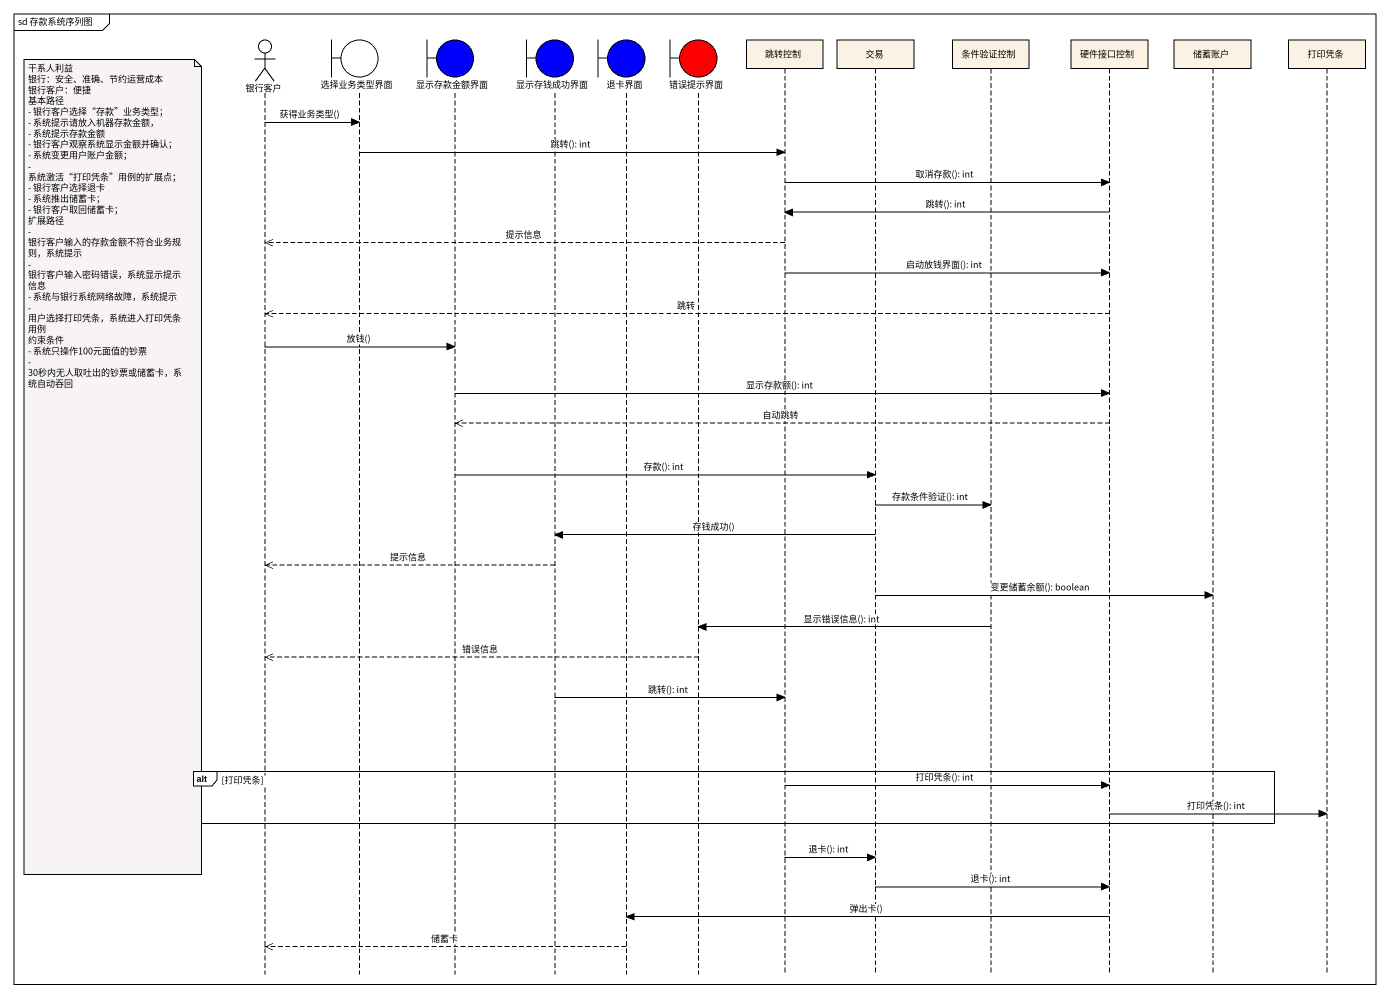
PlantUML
@startuml
mainframe sd 存款系统序列图
hide footbox
actor 银行客户
boundary 选择业务类型界面
boundary 显示存款金额界面 #0000FF
boundary 显示存钱成功界面 #0000FF
boundary 退卡界面 #0000FF
boundary 错误提示界面 #FF0000
participant 跳转控制
participant 交易
participant 条件验证控制
participant 硬件接口控制
participant 储蓄账户
participant 打印凭条

银行客户 -> 选择业务类型界面 : 获得业务类型()
选择业务类型界面 -> 跳转控制 : 跳转(): int
跳转控制 -> 硬件接口控制 : 取消存款(): int
硬件接口控制 -> 跳转控制 : 跳转(): int
跳转控制 -->> 银行客户 : 提示信息
跳转控制 -> 硬件接口控制 : 启动放钱界面(): int
硬件接口控制 -->> 银行客户 : 跳转
银行客户 -> 显示存款金额界面 : 放钱()
显示存款金额界面 -> 硬件接口控制 : 显示存款额(): int
硬件接口控制 -->> 显示存款金额界面 : 自动跳转
note left of 银行客户
  干系人利益
  银行：安全、准确、节约运营成本
  银行客户：便捷
  基本路径
  - 银行客户选择“存款”业务类型；
  - 系统提示请放入机器存款金额，
  - 系统提示存款金额
  - 银行客户观察系统显示金额并确认；
  - 系统变更用户账户金额；
  - 系统激活“打印凭条”用例的扩展点；
  - 银行客户选择退卡
  - 系统推出储蓄卡；
  - 银行客户取回储蓄卡；
  扩展路径
  - 银行客户输入的存款金额不符合业务规则，系统提示
  - 银行客户输入密码错误，系统显示提示信息
  - 系统与银行系统网络故障，系统提示
  - 用户选择打印凭条，系统进入打印凭条用例
  约束条件
  - 系统只操作100元面值的钞票
  - 30秒内无人取吐出的钞票或储蓄卡，系统自动吞回
end note
显示存款金额界面 -> 交易 : 存款(): int
交易 -> 条件验证控制 : 存款条件验证(): int
交易 -> 显示存钱成功界面 : 存钱成功()
显示存钱成功界面 -->> 银行客户 : 提示信息
交易 -> 储蓄账户 : 变更储蓄余额(): boolean
条件验证控制 -> 错误提示界面 : 显示错误信息(): int
错误提示界面 -->> 银行客户 : 错误信息
显示存钱成功界面 -> 跳转控制 : 跳转(): int
alt 打印凭条
  跳转控制 -> 硬件接口控制 : 打印凭条(): int
  硬件接口控制 -> 打印凭条 : 打印凭条(): int
end
跳转控制 -> 交易 : 退卡(): int
交易 -> 硬件接口控制 : 退卡(): int
硬件接口控制 -> 退卡界面 : 弹出卡()
退卡界面 -->> 银行客户 : 储蓄卡
@enduml
